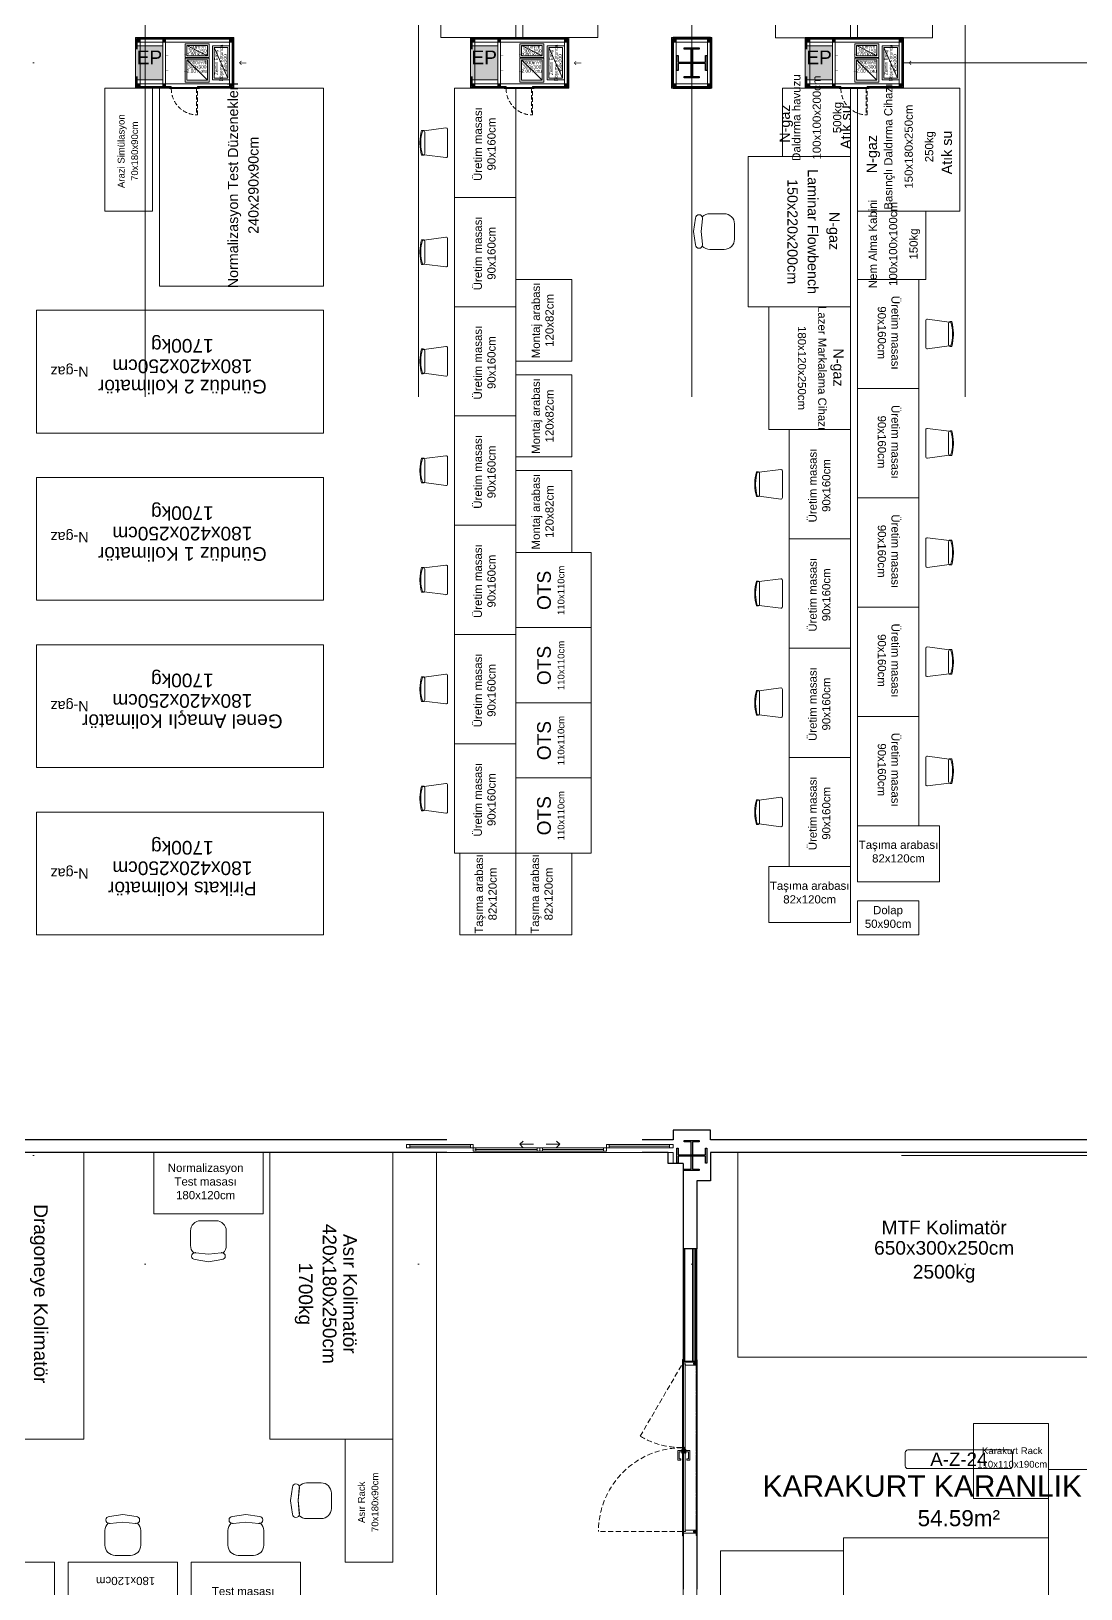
# Model space of a CAD drawing. Header units: centimetres. Extents: x 405464 to 563355, y 50011 to 66875.
# Drawn here: x 507421 to 508958, y 53285 to 55566 of the extents above; entities that cross this region are included whole.
import ezdxf
from ezdxf.enums import TextEntityAlignment as Align

# ---------------------------------------------------------------- set-up
doc = ezdxf.new("R2010")
doc.units = ezdxf.units.CM
for name, pattern in [('DASHDOT', [25.4, 12.7, -6.35, 0, -6.35]), ('DASHED2', [9.525, 6.35, -3.175]), ('HIDDEN', [9.525, 6.35, -3.175]), ('M00$0$HIDDEN', [0.375, 0.25, -0.125])]:
    doc.linetypes.add(name, pattern=pattern)
doc.layers.get('0').update_dxf_attribs({"lineweight": 9})
doc.layers.add('-MH_Ad', color=1, linetype='Continuous', lineweight=9, true_color=0xff0000)
doc.layers.add('DV_alçıpanel_duvar_yeni', color=1, linetype='Continuous', lineweight=20, true_color=0xff0000)
for name, color, linetype, lineweight in [('0-KRCN-MİMARİ-220526', 8, 'Continuous', 9), ('A_Aks', 30, 'DASHDOT', 9), ('A_celik', 1, 'Continuous', 25), ('A_Duvar-alçiplak', 3, 'Continuous', 30), ('A_Kapı Doğrama-Ex', 32, 'Continuous', 15), ('D_Alcipan_YL', 13, 'BATTING', 13), ('D_Aluminyum', 140, 'Continuous', 18), ('D_Merkez', 51, 'Continuous', 13), ('D_Profil', 155, 'Continuous', 15), ('M00$0$KP_Acilim', 201, 'M00$0$HIDDEN', 15), ('M00$0$KP_Aksesuar', 9, 'Continuous', 9), ('M00$0$Y_Hidden_[Gizli]', 9, 'M00$0$HIDDEN', 9), ('M00_Mahal_No$0$MH_Alan', 51, 'Continuous', 9), ('MH_Alan', 51, 'Continuous', 9), ('TF_Cihaz', 20, 'Continuous', 13), ('TF_Mobilya', 142, 'Continuous', 9)]:
    doc.layers.add(name, color=color, linetype=linetype, lineweight=lineweight)
doc.layers.add('Altyapı', color=1, linetype='Continuous')
doc.layers.add('TF_Cihaz_yazı', color=5, linetype='Continuous')
doc.styles.add('M00_Mahal_No$0$Kalin01', font='swissk.ttf')
doc.styles.add('M00_Mahal_No$0$Normal', font='swiss.ttf')
doc.styles.add('MP_KAPI_POZ', font='arial.ttf')
doc.styles.add('Normal', font='arial.ttf')
doc.linetypes.add('BATTING', pattern='A,0.0001,-0.1,[134,ltypeshp.shx,S=0.1,R=0,X=-0.1,Y=0],-0.2,[134,ltypeshp.shx,S=0.1,R=180,X=0.1,Y=0],-0.1', length=0.4001)

# ---------------------------------------------------------------- blocks, each defined once
blk = doc.blocks.new('a_aks')
at = {"layer": 'A_Aks', "color": 8, "ltscale": 200}
for p, q in [((3230, 5308), (3230, -831.1)), ((3630, 5308), (3630, -831.1)), ((4030, 5308), (4030, -831.1)), ((4430, 5308), (4430, -831.1)), ((-743.4, 3257), (12633.6, 3257)), ((-743.4, 1657), (12633.6, 1657))]:
    blk.add_line(p, q, dxfattribs=at)
blk = doc.blocks.new('mimari_yeni_durum')
at = {"layer": 'A_celik', "color": 8}
for points in [[(4008, 3246), (4008, 3268), (4010, 3268), (4010, 3258), (4050, 3258), (4050, 3268), (4052, 3268), (4052, 3246), (4050, 3246), (4050, 3256), (4010, 3256), (4010, 3246), (4008, 3246)], [(4019, 3279), (4041, 3279), (4041, 3277), (4031, 3277), (4031, 3237), (4041, 3237), (4041, 3235), (4019, 3235), (4019, 3237), (4029, 3237), (4029, 3277), (4019, 3277), (4019, 3279)], [(4008, 1646), (4008, 1668), (4010, 1668), (4010, 1658), (4050, 1658), (4050, 1668), (4052, 1668), (4052, 1646), (4050, 1646), (4050, 1656), (4010, 1656), (4010, 1646), (4008, 1646)], [(4019, 1679), (4041, 1679), (4041, 1677), (4031, 1677), (4031, 1637), (4041, 1637), (4041, 1635), (4019, 1635), (4019, 1637), (4029, 1637), (4029, 1677), (4019, 1677), (4019, 1679)]]:
    blk.add_lwpolyline(points, dxfattribs=at)
at = {"layer": 'A_Duvar-alçiplak', "color": 8}
for p, q in [((4057.5, 1694), (4002.5, 1694)), ((4002.5, 1694), (4002.5, 1680)), ((4057.5, 1680), (4057.5, 1694)), ((3671.6, 1680), (2857.5, 1680)), ((4002.5, 1680), (3957.6, 1680)), ((3671.6, 1661.5), (2857.5, 1661.5)), ((3995.5, 1661.5), (3957.6, 1661.5)), ((4017.5, 1645.5), (4017.5, 1520.5)), ((5199, 1661.5), (4057.5, 1661.5)), ((4057.5, 1661.5), (4057.5, 1620)), ((4037.5, 1620), (4037.5, 1520.5)), ((4057.5, 1620), (4037.5, 1620)), ((4017.5, 1355.5), (4017.5, 1022)), ((4037.5, 1355.5), (4037.5, 1022))]:
    blk.add_line(p, q, dxfattribs=at)
blk.add_lwpolyline([(4002.5, 3220), (4057.5, 3220), (4057.5, 3294), (4002.5, 3294)], close=True, dxfattribs=at)
for points in [[(5199, 1680), (4057.5, 1680)], [(4017.5, 1645.5), (3995.5, 1645.5), (3995.5, 1661.5)], [(4037.5, 1520.5), (4017.5, 1520.5)], [(4037.5, 1355.5), (4017.5, 1355.5)]]:
    blk.add_lwpolyline(points, dxfattribs=at)
at = {"layer": 'A_Kapı Doğrama-Ex', "color": 8}
for p, q in [((4017.5, 1520.5), (4037.5, 1520.5)), ((4017.5, 1355.5), (4037.5, 1355.5))]:
    blk.add_line(p, q, dxfattribs=at)
at = {"layer": 'A_Aks', "color": 8}
blk.add_blockref('a_aks', (0, 0), dxfattribs=at)
blk = doc.blocks.new('görüş_sis_üretim_alanı')
at = {"color": 8}
for p, q in [((1666.3, 1468.3), (1666.3, 1489.5)), ((1681.3, 1504.5), (1703.7, 1504.5)), ((1718.7, 1489.5), (1718.7, 1474.5)), ((1718.7, 1474.5), (1718.7, 1468.3)), ((1673, 1447.6), (1692.5, 1444.5)), ((1692.6, 1455.8), (1673.9, 1457.7)), ((1692.6, 1455.8), (1673.9, 1457.6)), ((1692.5, 1444.5), (1692.5, 1444.5)), ((1692.5, 1444.5), (1692.6, 1444.5)), ((1711.2, 1457.7), (1692.6, 1455.8)), ((1711.2, 1457.6), (1692.6, 1455.8)), ((1692.6, 1444.5), (1712.2, 1447.6)), ((1692.6, 1444.5), (1692.6, 1444.5)), ((1692.6, 1444.5), (1692.6, 1444.5)), ((1842.5, 1120.7), (1836.3, 1120.7)), ((1857.5, 1120.7), (1842.5, 1120.7)), ((1812.5, 1094.6), (1815.6, 1114.2)), ((1825.6, 1113.2), (1823.8, 1094.6)), ((1825.7, 1113.2), (1823.8, 1094.6)), ((1872.5, 1083.3), (1872.5, 1105.7)), ((1567.2, 1074.5), (1547.7, 1071.4)), ((1567.3, 1074.5), (1567.2, 1074.5)), ((1567.2, 1074.5), (1567.2, 1074.5)), ((1586.9, 1071.4), (1567.3, 1074.5)), ((1567.3, 1074.5), (1567.3, 1074.5)), ((1567.3, 1074.5), (1567.3, 1074.5)), ((1727.8, 1071.4), (1747.4, 1074.5)), ((1747.4, 1074.5), (1747.5, 1074.5)), ((1747.4, 1074.5), (1747.4, 1074.5)), ((1747.4, 1074.5), (1747.4, 1074.5)), ((1747.5, 1074.5), (1747.5, 1074.5)), ((1747.5, 1074.5), (1767.1, 1071.4)), ((1812.5, 1094.6), (1812.5, 1094.6)), ((1812.5, 1094.6), (1812.5, 1094.6)), ((1812.5, 1094.5), (1812.5, 1094.6)), ((1815.6, 1075), (1812.5, 1094.5)), ((1812.5, 1094.5), (1812.5, 1094.5)), ((1823.8, 1094.6), (1825.6, 1075.9)), ((1823.8, 1094.6), (1825.7, 1075.9)), ((1541.1, 1044.5), (1541.1, 1050.7)), ((1548.6, 1061.4), (1567.3, 1063.2)), ((1548.6, 1061.3), (1567.3, 1063.2)), ((1567.3, 1063.2), (1585.9, 1061.4)), ((1567.3, 1063.2), (1585.9, 1061.3)), ((1593.6, 1050.7), (1593.6, 1029.5)), ((1721.1, 1050.7), (1721.1, 1029.5)), ((1747.4, 1063.2), (1728.8, 1061.4)), ((1747.4, 1063.2), (1728.8, 1061.3)), ((1766.1, 1061.4), (1747.4, 1063.2)), ((1766.1, 1061.3), (1747.4, 1063.2)), ((1773.6, 1044.5), (1773.6, 1050.7)), ((1836.3, 1068.3), (1857.5, 1068.3)), ((1541.1, 1029.5), (1541.1, 1044.5)), ((1773.6, 1029.5), (1773.6, 1044.5)), ((1578.6, 1014.5), (1556.1, 1014.5)), ((1736.1, 1014.5), (1758.6, 1014.5))]:
    blk.add_line(p, q, dxfattribs=at)
for centre, start, end in [((1681.3, 1489.5), 90.0642, 180.0642), ((1703.7, 1489.5), 359.9358, 89.9358), ((1681.3, 1468.3), 179.953, 227.0107), ((1703.7, 1468.3), 313.2266, 0.0468), ((1836.3, 1105.7), 89.9532, 136.7734), ((1857.5, 1105.7), 0.0642, 90.0642), ((1836.3, 1083.3), 222.9893, 270.047), ((1857.5, 1083.3), 269.9358, 359.9358), ((1556.1, 1050.7), 133.2266, 180.0468), ((1578.6, 1050.7), 359.953, 47.0107), ((1736.1, 1050.7), 132.9893, 180.047), ((1758.6, 1050.7), 359.9532, 46.7734), ((1556.1, 1029.5), 179.9358, 269.9358), ((1578.6, 1029.5), 270.0642, 0.0642), ((1736.1, 1029.5), 179.9358, 269.9358), ((1758.6, 1029.5), 270.0642, 0.0642)]:
    blk.add_arc(centre, 15, start, end, dxfattribs=at)
at = {"color": 8, "extrusion": (0, 0, -1)}
for centre, major_axis, start_param, end_param in [((1673, 1452.7), (0, 5.07), -1.570796, 0), ((1673, 1452.7), (0, 5.07), 3.141593, 4.712389), ((1673, 1452.6), (0, 5.07), -0.386815, 0), ((1673, 1452.7), (0, 5.07), 0, 0.193216), ((1673, 1452.6), (0, 5.07), 0, 0.193216), ((1712.2, 1452.7), (0, -5.07), 2.948377, 3.141593), ((1712.2, 1452.6), (0, -5.07), 2.948377, 3.141593), ((1712.2, 1452.7), (0, -5.07), 3.141593, 4.712389), ((1712.2, 1452.6), (0, -5.07), -3.141593, -2.777625), ((1712.2, 1452.7), (0, -5.07), -1.570796, 0), ((1547.7, 1066.3), (0, 5.07), -1.570796, 0), ((1547.7, 1066.3), (0, 5.07), 3.141593, 4.712389), ((1547.7, 1066.4), (0, 5.07), -3.141593, -2.777625), ((1547.7, 1066.4), (0, 5.07), 2.948377, 3.141593), ((1547.7, 1066.3), (0, 5.07), 2.948377, 3.141593), ((1586.9, 1066.4), (0, -5.07), 0, 0.193216), ((1586.9, 1066.3), (0, -5.07), 0, 0.193216), ((1586.9, 1066.3), (0, -5.07), 3.141593, 4.712389), ((1586.9, 1066.3), (0, -5.07), -1.570796, 0), ((1586.9, 1066.4), (0, -5.07), -0.386815, 0)]:
    blk.add_ellipse(centre, major_axis=major_axis, ratio=0.992782, start_param=start_param, end_param=end_param, dxfattribs=at)
at = {"color": 8}
for centre, major_axis, start_param, end_param in [((1820.7, 1114.2), (-5.07, 0), -1.570796, 0), ((1820.7, 1114.2), (-5.07, 0), 3.141593, 4.712389), ((1820.6, 1114.2), (-5.07, 0), -3.141593, -2.777625), ((1820.6, 1114.2), (-5.07, 0), 2.948377, 3.141593), ((1820.7, 1114.2), (-5.07, 0), 2.948377, 3.141593), ((1820.7, 1075), (5.07, 0), 3.141593, 4.712389), ((1820.7, 1075), (5.07, 0), -1.570796, 0), ((1820.6, 1075), (5.07, 0), -0.386815, 0), ((1820.6, 1075), (5.07, 0), 0, 0.193216), ((1820.7, 1075), (5.07, 0), 0, 0.193216), ((1727.8, 1066.3), (0, -5.07), 3.141593, 4.712389), ((1727.8, 1066.3), (0, -5.07), -1.570796, 0), ((1727.8, 1066.4), (0, -5.07), -0.386815, 0), ((1727.8, 1066.4), (0, -5.07), 0, 0.193216), ((1727.8, 1066.3), (0, -5.07), 0, 0.193216), ((1767.1, 1066.4), (0, 5.07), 2.948377, 3.141593), ((1767.1, 1066.3), (0, 5.07), 2.948377, 3.141593), ((1767.1, 1066.3), (0, 5.07), -1.570796, 0), ((1767.1, 1066.3), (0, 5.07), 3.141593, 4.712389), ((1767.1, 1066.4), (0, 5.07), -3.141593, -2.777625)]:
    blk.add_ellipse(centre, major_axis=major_axis, ratio=0.992782, start_param=start_param, end_param=end_param, dxfattribs=at)
at = {"layer": 'TF_Cihaz', "color": 8}
for points in [[(1330, 1184.5), (1510, 1184.5), (1510, 1604.5), (1330, 1604.5)], [(1782.5, 1184.5), (1962.5, 1184.5), (1962.5, 1604.5), (1782.5, 1604.5)], [(3117.5, 1304.5), (3117.5, 1604.5), (2467.5, 1604.5), (2467.5, 1304.5)], [(2812.1, 1097.6), (2922.1, 1097.6), (2922.1, 1207.6), (2812.1, 1207.6)], [(1962.5, 1184.5), (1892.5, 1184.5), (1892.5, 1004.5), (1962.5, 1004.5)], [(2922.1, 740), (3122.1, 740), (3122.1, 1140), (2922.1, 1140)], [(2622.1, 740), (2922.1, 740), (2922.1, 1040), (2622.1, 1040)], [(2442.1, 841.2), (2622.1, 841.2), (2622.1, 1021.2), (2442.1, 1021.2)]]:
    blk.add_lwpolyline(points, close=True, dxfattribs=at)
at = {"layer": 'TF_Mobilya', "color": 8}
for points in [[(1772.5, 1514.5), (1772.5, 1604.5), (1612.5, 1604.5), (1612.5, 1514.5)], [(1467.4, 914.5), (1467.4, 1004.5), (1307.4, 1004.5), (1307.4, 914.5)], [(1487.4, 1004.5), (1487.4, 914.5), (1647.4, 914.5), (1647.4, 1004.5)], [(1827.4, 914.5), (1827.4, 1004.5), (1667.4, 1004.5), (1667.4, 914.5)]]:
    blk.add_lwpolyline(points, close=True, dxfattribs=at)
at = {"layer": 'TF_Cihaz_yazı', "color": 8, "style": 'MP_KAPI_POZ'}
for s, height, rotation, p in [('Dragoneye Kolimatör', 20, 270, (1447.3, 1397.5)), ('420x180x250cm', 20, 270, (1869.9, 1397.5)), ('Asır Kolimatör', 20, 270, (1899.8, 1397.5)), ('1700kg', 20, 270, (1834.9, 1397.5)), ('Asır Rack', 10, 90, (1916.5, 1092.2)), ('70x180x90cm', 10, 90, (1936.3, 1092.2))]:
    blk.add_text(s, height=height, rotation=rotation, dxfattribs=at).set_placement(p, align=Align.MIDDLE_CENTER)
for s, height, p in [('MTF Kolimatör', 20, (2769.3, 1494.7)), ('650x300x250cm', 20, (2769.3, 1464.8)), ('2500kg', 20, (2769.3, 1429.8)), ('Karakurt Rack', 10, (2869, 1167.8)), ('110x110x190cm', 10, (2869, 1147.9))]:
    blk.add_text(s, height=height, dxfattribs=at).set_placement(p, align=Align.MIDDLE_CENTER)
at = {"layer": 'TF_Mobilya', "color": 8, "style": 'MP_KAPI_POZ'}
for s, p in [('Normalizasyon', (1688.5, 1582)), ('Test masası', (1688.5, 1562)), ('180x120cm', (1688.5, 1542)), ('Test masası', (1743.3, 962))]:
    blk.add_text(s, height=12, dxfattribs=at).set_placement(p, align=Align.MIDDLE_CENTER)
blk.add_text('180x120cm', height=12, rotation=180, dxfattribs=at).set_placement((1571.4, 977), align=Align.MIDDLE_CENTER)
blk = doc.blocks.new('M00_Mahal_No$0$MHL')
at = {"color": 0, "linetype": 'ByBlock', "lineweight": -2}
blk.add_lwpolyline([(-100, -5), (-100, -30, 0.414214), (-95, -35), (95, -35, 0.414214), (100, -30), (100, -5, 0.414214), (95, 0), (-95, 0, 0.414214)], format="xyb", close=True, dxfattribs=at)
for tag, height, style, p in [('MAHALNO', 25, 'M00_Mahal_No$0$Kalin01', (0, -17.5)), ('MAHALADI', 40, 'M00_Mahal_No$0$Normal', (0, -67.5))]:
    blk.add_attdef(tag, text='', height=height, dxfattribs=dict(at, style=style)).set_placement(p, align=Align.MIDDLE_CENTER)
at = {"layer": 'M00_Mahal_No$0$MH_Alan', "style": 'M00_Mahal_No$0$Normal'}
blk.add_attdef('ALAN', text='', height=40, dxfattribs=at).set_placement((0, -127.5), align=Align.MIDDLE_CENTER)
blk = doc.blocks.new('A$C17b1b0ad')
at = {"layer": 'MH_Alan', "color": 8}
blk.add_lwpolyline([(3656.5, 88), (3656.5, 1645.5), (3656.5, 1645.5), (3656.5, 1661.5), (2857.5, 1661.5), (2857.5, 1632.8), (2802.5, 1632.8), (2802.5, 1661.5), (2272, 1661.5), (2272, 1271.5), (1702, 1271.5), (1702, 950)], dxfattribs=at)
for points in [[(3656.5, 77), (4003.5, 77), (4003.5, 88), (4017.5, 88), (4017.5, 1645.5), (4002.5, 1645.5), (4002.5, 1661.5), (3656.5, 1661.5), (3656.5, 88), (3656.5, 88)], [(4037.5, 797), (4807.5, 797), (4807.5, 1661.5), (4057.5, 1661.5), (4057.5, 1620), (4037.5, 1620)]]:
    blk.add_lwpolyline(points, close=True, dxfattribs=at)
at = {"layer": '-MH_Ad', "color": 8}
ref = blk.add_blockref('M00_Mahal_No$0$MHL', (4420.8, 1225.9), dxfattribs=dict(at, xscale=0.7839999999999999, yscale=0.7839999999999999, zscale=0.7839999999999999))
ref.add_attrib('MAHALNO', 'A-Z-24', dxfattribs={"layer": '0', "color": 0, "linetype": 'ByBlock', "lineweight": -2, "height": 19.6, "style": 'M00_Mahal_No$0$Kalin01'}).set_placement((4420.8, 1212.2), align=Align.MIDDLE_CENTER)
ref.add_attrib('MAHALADI', 'KARAKURT KARANLIK ODA', dxfattribs={"layer": '0', "color": 0, "linetype": 'ByBlock', "lineweight": -2, "height": 31.36, "style": 'M00_Mahal_No$0$Normal'}).set_placement((4420.8, 1173), align=Align.MIDDLE_CENTER)
ref.add_attrib('ALAN', '54.59m²', dxfattribs={"layer": 'M00_Mahal_No$0$MH_Alan', "height": 23.52, "style": 'M00_Mahal_No$0$Normal'}).set_placement((4420.8, 1126), align=Align.MIDDLE_CENTER)
blk = doc.blocks.new('sandalye')
at = {"color": 8, "linetype": 'HIDDEN', "ltscale": 5}
blk.add_line((-403, 12), (-403, -12), dxfattribs=at)
at = {"color": 8, "linetype": 'Continuous'}
for p, q in [((-356, 181), (-379, 181)), ((-366, 172), (-341, 175)), ((-341, 175), (-366, 172)), ((-24, 217), (-341, 175)), ((-333, -158), (-333, 158)), ((-333, 158), (-333, -158)), ((0, -196), (0, 196)), ((-379, -181), (-356, -181)), ((-341, -175), (-366, -172)), ((-366, -172), (-341, -175)), ((-341, -175), (-24, -217))]:
    blk.add_line(p, q, dxfattribs=at)
for centre, radius, start, end in [((276, 0), 679, 164.5563, 178.9655), ((222, 0), 613, 163.7398, 178.854), ((222, 0), 613, 163.7398, 178.854), ((-356, 158), 23, 48.6707, 90), ((-356, 158), 23, 0, 48.6707), ((-356, 158), 23, 0, 48.6707), ((-21, 196), 21.5, 360, 97.624), ((276, 0), 679, 181.0345, 195.4437), ((222, 0), 613, 181.146, 196.2602), ((222, 0), 613, 181.146, 196.2602), ((-356, -158), 23, 270, 311.3293), ((-356, -158), 23, 311.3293, 360), ((-356, -158), 23, 311.3293, 360), ((-21, -196), 21.5, 262.376, 0)]:
    blk.add_arc(centre, radius, start, end, dxfattribs=at)
at = {"color": 8, "linetype": 'HIDDEN', "ltscale": 5}
for centre, radius, start, end in [((276, 0), 679, 178.9655, 181.0345), ((276, 0), 679, 178.9655, 181.0345), ((222, 0), 613, 178.854, 181.146), ((222, 0), 613, 178.854, 181.146)]:
    blk.add_arc(centre, radius, start, end, dxfattribs=at)
blk = doc.blocks.new('A$C43b5bca2')
at = {"layer": 'Altyapı', "color": 8, "style": 'MP_KAPI_POZ'}
blk.add_text('N-gaz', height=15, rotation=90, dxfattribs=at).set_placement((-7.5, 27.9), align=Align.MIDDLE_CENTER)
blk = doc.blocks.new('*U123')
at = {"ltscale": 40}
blk.add_lwpolyline([(0, 0), (0, 4), (4, 4), (4, 0)], close=True, dxfattribs=at)
at = {"layer": 'D_Merkez', "ltscale": 0.015}
for points in [[(0, 0), (4, 4)], [(0, 4), (4, 0)]]:
    blk.add_lwpolyline(points, dxfattribs=at)
at = {"layer": 'D_Profil', "ltscale": 40}
blk.add_lwpolyline([(0.3, 0.3), (0.3, 3.7), (3.7, 3.7), (3.7, 0.3)], close=True, dxfattribs=at)
blk = doc.blocks.new('A$Cc0add5d6')
h = blk.add_hatch(color=252)
h.dxf.hatch_style = 1
h.paths.add_polyline_path([(-14, 12), (26, 12), (26, 62), (-14, 62)])
for points in [[(-14, 12), (26, 12), (26, 62), (-14, 62)], [(98.5, 12), (123.5, 12), (123.5, 62), (98.5, 62)], [(101, 14.5), (121, 14.5), (121, 59.5), (101, 59.5)]]:
    blk.add_lwpolyline(points, close=True)
for points, const_width in [([(34, 67.5), (30, 67.5), (30, 47.5), (34, 47.5)], 0.5), ([(34, 26.5), (30, 26.5), (30, 6.5), (34, 6.5)], 0.5), ([(140.8, 34.2), (138, 37), (140.8, 39.8)], 1), ([(148.1, 37), (138, 37)], 1)]:
    blk.add_lwpolyline(points, dxfattribs=dict(const_width=const_width))
at = {"ltscale": 10}
for points in [[(58.5, 65), (93.5, 65), (93.5, 45), (58.5, 45)], [(61, 62.5), (91, 62.5), (91, 47.5), (61, 47.5)], [(58.5, 44), (93.5, 44), (93.5, 9), (58.5, 9)], [(61, 41.5), (91, 41.5), (91, 11.5), (61, 11.5)]]:
    blk.add_lwpolyline(points, close=True, dxfattribs=at)
for points in [[(91, 47.5), (61, 62.5)], [(91, 11.5), (61, 41.5)]]:
    blk.add_lwpolyline(points, dxfattribs=at)
blk.add_lwpolyline([(101, 59.5), (121, 14.5)])
at = {"layer": 'D_Aluminyum'}
for points in [[(37.5, 2.5), (37.5, 0), (35.5, 0), (35.5, -0.7), (38.2, -0.7), (38.2, 2.5), (37.5, 2.5)], [(38.2, 0.8), (76.8, 0.8)], [(79.5, -0.7), (76.8, -0.7), (76.8, 2.5), (77.5, 2.5), (77.5, 0), (79.5, 0), (79.5, -0.7)], [(38.2, -0.7), (76.8, -0.7)]]:
    blk.add_lwpolyline(points, dxfattribs=at)
at = {"layer": 'D_Aluminyum', "linetype": 'DASHED2'}
blk.add_lwpolyline([(76.8, -0.7), (75.3, -0.7), (75.3, -39.3), (76.8, -39.3)], close=True, dxfattribs=at)
blk.add_arc((76.8, -0.7), 38.6, 180, 267.7746, dxfattribs=at)
at = {"layer": 'D_Profil'}
blk.add_lwpolyline([(-7.5, 6.5), (123.5, 6.5), (123.5, 67.5), (-7.5, 67.5)], close=True, dxfattribs=at)
for points in [[(26, 6.5), (26, 67.5)], [(30, 6.5), (30, 67.5)]]:
    blk.add_lwpolyline(points, dxfattribs=at)
at = {"layer": 'DV_alçıpanel_duvar_yeni'}
for points in [[(77.5, 0), (130, 0), (130, 74), (-14, 74), (-14, 57)], [(77.5, 1.2), (128.8, 1.2), (128.8, 72.8), (-12.8, 72.8), (-12.8, 57)], [(77.5, 2.5), (127.5, 2.5), (127.5, 71.5), (-11.5, 71.5), (-11.5, 57)], [(-14, 17), (-14, 0), (37.5, 0)], [(-12.8, 17), (-12.8, 1.2), (37.5, 1.2)], [(-11.5, 17), (-11.5, 2.5), (37.5, 2.5)], [(37.5, 2.5), (37.5, 0)], [(77.5, 2.5), (77.5, 0)]]:
    blk.add_lwpolyline(points, dxfattribs=at)
at = {"layer": 'D_Profil', "xscale": -1, "rotation": 180}
for p in [(-11.5, 71.5), (26, 71.5), (26, 6.5)]:
    blk.add_blockref('*U123', p, dxfattribs=at)
at = {"layer": 'D_Profil', "rotation": 180}
blk.add_blockref('*U123', (127.5, 71.5), dxfattribs=at)
at = {"layer": 'D_Profil'}
blk.add_blockref('*U123', (-11.5, 2.5), dxfattribs=at)
at = {"layer": 'D_Profil', "xscale": -1}
blk.add_blockref('*U123', (127.5, 2.5), dxfattribs=at)
at = {"style": 'Normal'}
for s, height, p in [('EP', 20, (-12.4, 35.1)), ('+2.00 Kotu', 5, (56.8, 46.7)), ('500m³/h', 5, (62.9, 58)), ('300x150', 5, (63.3, 52)), ('+2.00 Kotu', 5, (56.7, 22.6)), ('2000m³/h', 5, (61.7, 35)), ('300x300', 5, (62.9, 28.6))]:
    blk.add_text(s, height=height, dxfattribs=at).set_placement(p)
for s, p in [('Zemin Emiş', (106.8, 19.1)), ('Döşeme Kotunda', (113.7, 9.7)), ('450x200', (119.9, 22.9))]:
    blk.add_text(s, height=5, rotation=90, dxfattribs=at).set_placement(p)
blk = doc.blocks.new('duvarlar')
at = {"color": 8}
for points in [[(4016.3, 1352.2), (4016.3, 1358.2), (4017.5, 1358.2), (4017.5, 1352.2)], [(4016.3, 1229.2), (4020.3, 1229.2), (4020.3, 1352.2), (4016.3, 1352.2)], [(4036.5, 1351.6), (4032.5, 1351.6), (4032.5, 1352.8), (4036.5, 1352.8), (4036.5, 1354.2), (4017.5, 1354.2), (4017.5, 1352.2), (4020.8, 1352.2), (4020.8, 1351.7), (4020.3, 1351.7), (4020.3, 1350.2), (4036.5, 1350.2)], [(4036.5, 1352.8), (4036.5, 1357.6), (4037.7, 1357.6), (4037.7, 1351.6), (4032.5, 1351.6), (4032.5, 1352.8)], [(4016.3, 1229.2), (4020.3, 1229.2), (4020.3, 1106.2), (4016.3, 1106.2)], [(4016.3, 1106.2), (4016.3, 1100.2), (4017.5, 1100.2), (4017.5, 1106.2)], [(4020.3, 1106.7), (4020.3, 1108.2), (4036.5, 1108.2), (4036.5, 1106.8), (4032.5, 1106.8), (4032.5, 1105.6), (4036.5, 1105.6), (4036.5, 1104.2), (4017.5, 1104.2), (4017.5, 1106.2), (4020.8, 1106.2), (4020.8, 1106.7)], [(4036.5, 1105.6), (4036.5, 1100.8), (4037.7, 1100.8), (4037.7, 1106.8), (4032.5, 1106.8), (4032.5, 1105.6)]]:
    blk.add_lwpolyline(points, close=True, dxfattribs=at)
at = {"layer": 'D_Alcipan_YL', "color": 8, "linetype": 'BATTING', "ltscale": 4}
blk.add_line((4033, 1520.5), (4033, 1355.5), dxfattribs=at)
at = {"layer": 'D_Aluminyum', "color": 8}
for p, q in [((3617.5, 1673.2), (3612.5, 1673.2)), ((3612.5, 1673.2), (3612.5, 1668.2)), ((3612.5, 1668.2), (3617.5, 1668.2)), ((3617.5, 1673.2), (3710, 1673.2)), ((3617.5, 1668.2), (3617.5, 1673.2)), ((3617.5, 1670.7), (3706, 1670.7)), ((3710, 1668.2), (3617.5, 1668.2)), ((3706, 1668.2), (3706, 1673.2)), ((3710, 1668.2), (3706, 1668.2)), ((3710, 1673.2), (3710, 1668.2)), ((3710, 1668.2), (3807.5, 1668.2)), ((3710, 1663.2), (3710, 1668.2)), ((3710, 1668.2), (3714, 1668.2)), ((3712.7, 1665.7), (3803.5, 1665.7)), ((3714, 1668.2), (3714, 1663.2)), ((3778.2, 1673.4), (3783, 1678.2)), ((3798.3, 1673.4), (3778.2, 1673.4)), ((3778.2, 1673.4), (3782.8, 1668.8)), ((3803.5, 1663.2), (3803.5, 1668.2)), ((3807.5, 1668.2), (3807.5, 1663.2)), ((3905, 1668.2), (3807.5, 1668.2)), ((3807.5, 1668.2), (3807.5, 1663.2)), ((3807.5, 1668.2), (3811.5, 1668.2)), ((3811.5, 1668.2), (3811.5, 1663.2)), ((3811.5, 1665.7), (3901, 1665.7)), ((3816.7, 1673.4), (3836.8, 1673.4)), ((3836.8, 1673.4), (3832, 1678.2)), ((3836.8, 1673.4), (3832.2, 1668.8)), ((3901, 1663.2), (3901, 1668.2)), ((3905, 1673.2), (3905, 1668.2)), ((3905, 1673.2), (3997.5, 1673.2)), ((3905, 1673.2), (3909, 1673.2)), ((3905, 1663.2), (3905, 1668.2)), ((3905, 1668.2), (3997.5, 1668.2)), ((3909, 1673.2), (3909, 1668.2)), ((3909, 1670.7), (3997.5, 1670.7)), ((4002.5, 1673.2), (3997.5, 1673.2)), ((3997.5, 1673.2), (3997.5, 1668.2)), ((3997.5, 1668.2), (4002.5, 1668.2)), ((4002.5, 1668.2), (4002.5, 1673.2)), ((4002.5, 1668.2), (4002.5, 1673.2)), ((3807.5, 1663.2), (3710, 1663.2)), ((3807.5, 1663.2), (3803.5, 1663.2)), ((3807.5, 1663.2), (3905, 1663.2)), ((3905, 1663.2), (3901, 1663.2))]:
    blk.add_line(p, q, dxfattribs=at)
at = {"layer": 'D_Profil'}
blk.add_lwpolyline([(4007, 3226.5), (4053, 3226.5), (4053, 3287.5), (4007, 3287.5)], close=True, dxfattribs=at)
at = {"layer": 'DV_alçıpanel_duvar_yeni', "color": 8}
for p, q in [((4017.5, 1520.5), (4037.5, 1520.5)), ((4017.5, 1355.5), (4017.5, 1520.5)), ((4018.7, 1355.5), (4018.7, 1520.5)), ((4020, 1355.5), (4020, 1520.5)), ((4031, 1520.5), (4031, 1355.5)), ((4035, 1520.5), (4035, 1355.5)), ((4036.2, 1520.5), (4036.2, 1355.5)), ((4037.5, 1520.5), (4037.5, 1355.5)), ((4037.5, 1355.5), (4017.5, 1355.5))]:
    blk.add_line(p, q, dxfattribs=at)
at = {"layer": 'DV_alçıpanel_duvar_yeni'}
for points in [[(4000.5, 3294), (4059.5, 3294), (4059.5, 3220), (4000.5, 3220)], [(4001.8, 3292.8), (4058.3, 3292.8), (4058.3, 3221.3), (4001.8, 3221.3)], [(4003, 3291.5), (4057, 3291.5), (4057, 3222.5), (4003, 3222.5)]]:
    blk.add_lwpolyline(points, close=True, dxfattribs=at)
at = {"layer": 'M00$0$KP_Acilim', "color": 8, "ltscale": 30}
for points in [[(3954.5, 1245.9), (4016.3, 1352.2)], [(4016.3, 1106.2), (3893.3, 1106.2)]]:
    blk.add_lwpolyline(points, dxfattribs=at)
for centre, start, end in [((4016.3, 1352.2), 239.8487, 270), ((4016.3, 1106.2), 90, 180)]:
    blk.add_arc(centre, 123, start, end, dxfattribs=at)
at = {"layer": 'M00$0$KP_Aksesuar', "color": 8}
for points in [[(4015.5, 1225), (4009.5, 1225), (4009.5, 1211), (4014.1, 1211), (4014.1, 1213), (4011.5, 1213), (4011.5, 1223), (4015.5, 1223)], [(4016.3, 1226.7), (4015.5, 1226.7), (4015.5, 1221.3), (4016.3, 1221.3)], [(4017.6, 1221.1), (4017.6, 1229.5)], [(4018.3, 1221.1), (4017.6, 1221.1)], [(4017.7, 1229.5), (4017.7, 1230.6), (4018, 1230.6), (4018.9, 1229.7), (4018.9, 1229.5)], [(4018.3, 1221.1), (4019, 1221.1)], [(4019, 1221.1), (4019, 1229.5)], [(4020.3, 1226.7), (4021.1, 1226.7), (4021.1, 1221.3), (4020.3, 1221.3)], [(4021.1, 1225), (4027.1, 1225), (4027.1, 1211), (4022.5, 1211), (4022.5, 1213), (4025.1, 1213), (4025.1, 1223), (4021.1, 1223)]]:
    blk.add_lwpolyline(points, dxfattribs=at)
blk.add_lwpolyline([(4017.1, 1229.5), (4019.5, 1229.5), (4019.5, 1229.2), (4017.1, 1229.2)], close=True, dxfattribs=at)
at = {"layer": 'M00$0$Y_Hidden_[Gizli]', "color": 8}
for points in [[(4036.5, 1350.2), (4036.5, 1108.2)], [(4037.7, 1106.8), (4037.7, 1351.6)]]:
    blk.add_lwpolyline(points, dxfattribs=at)
for p in [(3230, 3220), (3720, 3220), (4210, 3220)]:
    blk.add_blockref('A$Cc0add5d6', p)
at = {"layer": 'D_Profil', "rotation": 180}
for p in [(4007, 3291.5), (4057, 3291.5)]:
    blk.add_blockref('*U123', p, dxfattribs=at)
at = {"layer": 'D_Profil', "xscale": -1}
for p in [(4007, 3222.5), (4057, 3222.5)]:
    blk.add_blockref('*U123', p, dxfattribs=at)
blk = doc.blocks.new('A$C9e52caec')
at = {"color": 8}
for p, q in [((4062.5, 3036.2), (4056.3, 3036.2)), ((4077.5, 3036.2), (4062.5, 3036.2)), ((4032.5, 3010.1), (4035.6, 3029.7)), ((4045.6, 3028.7), (4043.8, 3010.1)), ((4045.7, 3028.7), (4043.8, 3010.1)), ((4092.5, 2998.8), (4092.5, 3021.2)), ((4032.5, 3010.1), (4032.5, 3010.1)), ((4032.5, 3010.1), (4032.5, 3010.1)), ((4032.5, 3010), (4032.5, 3010.1)), ((4035.6, 2990.5), (4032.5, 3010)), ((4032.5, 3010), (4032.5, 3010)), ((4043.8, 3010.1), (4045.6, 2991.4)), ((4043.8, 3010.1), (4045.7, 2991.4)), ((4056.3, 2983.8), (4077.5, 2983.8))]:
    blk.add_line(p, q, dxfattribs=at)
for centre, start, end in [((4056.3, 3021.2), 89.9532, 136.7734), ((4077.5, 3021.2), 0.0642, 90.0642), ((4056.3, 2998.8), 222.9893, 270.047), ((4077.5, 2998.8), 269.9358, 359.9358)]:
    blk.add_arc(centre, 15, start, end, dxfattribs=at)
for centre, major_axis, start_param, end_param in [((4040.7, 3029.7), (-5.07, 0), -1.570796, 0), ((4040.7, 3029.7), (-5.07, 0), 3.141593, 4.712389), ((4040.6, 3029.7), (-5.07, 0), -3.141593, -2.777625), ((4040.6, 3029.7), (-5.07, 0), 2.948377, 3.141593), ((4040.7, 3029.7), (-5.07, 0), 2.948377, 3.141593), ((4040.7, 2990.5), (5.07, 0), 3.141593, 4.712389), ((4040.7, 2990.5), (5.07, 0), -1.570796, 0), ((4040.6, 2990.5), (5.07, 0), -0.386815, 0), ((4040.6, 2990.5), (5.07, 0), 0, 0.193216), ((4040.7, 2990.5), (5.07, 0), 0, 0.193216)]:
    blk.add_ellipse(centre, major_axis=major_axis, ratio=0.992782, start_param=start_param, end_param=end_param, dxfattribs=at)
at = {"layer": 'TF_Cihaz', "color": 8}
for points in [[(3772.5, 3294), (3772.5, 3404), (3662.5, 3404), (3662.5, 3294)], [(3892.5, 3294), (3892.5, 3404), (3782.5, 3404), (3782.5, 3294)], [(4262.5, 3293.5), (4262.5, 3403.5), (4152.5, 3403.5), (4152.5, 3293.5)], [(4382.5, 3293.5), (4382.5, 3403.5), (4272.5, 3403.5), (4272.5, 3293.5)], [(3240.8, 3220), (3170.8, 3220), (3170.8, 3040), (3240.8, 3040)], [(3490.8, 3220), (3250.8, 3220), (3250.8, 2930), (3490.8, 2930)], [(4262.5, 3120), (4262.5, 3220), (4162.5, 3220), (4162.5, 3120)], [(4272.5, 3040), (4422.5, 3040), (4422.5, 3220), (4272.5, 3220)], [(4112.5, 2900), (4262.5, 2900), (4262.5, 3120), (4112.5, 3120)], [(4372.5, 2940), (4372.5, 3040), (4272.5, 3040), (4272.5, 2940)], [(4142.5, 2900), (4142.5, 2720), (4262.5, 2720), (4262.5, 2900)], [(3490.8, 2715), (3490.8, 2895), (3070.8, 2895), (3070.8, 2715)], [(3490.8, 2470), (3490.8, 2650), (3070.8, 2650), (3070.8, 2470)], [(3882.5, 2430), (3882.5, 2540), (3772.5, 2540), (3772.5, 2430)], [(3882.5, 2320), (3882.5, 2430), (3772.5, 2430), (3772.5, 2320)], [(3490.8, 2225), (3490.8, 2405), (3070.8, 2405), (3070.8, 2225)], [(3882.5, 2210), (3882.5, 2320), (3772.5, 2320), (3772.5, 2210)], [(3882.5, 2100), (3882.5, 2210), (3772.5, 2210), (3772.5, 2100)], [(3490.8, 1980), (3490.8, 2160), (3070.8, 2160), (3070.8, 1980)]]:
    blk.add_lwpolyline(points, close=True, dxfattribs=at)
at = {"layer": 'TF_Mobilya', "color": 8}
for points in [[(3772.5, 3220), (3682.5, 3220), (3682.5, 3060), (3772.5, 3060)], [(3772.5, 3060), (3682.5, 3060), (3682.5, 2900), (3772.5, 2900)], [(3854.5, 2820), (3854.5, 2940), (3772.5, 2940), (3772.5, 2820)], [(4272.5, 2780), (4362.5, 2780), (4362.5, 2940), (4272.5, 2940)], [(3772.5, 2900), (3682.5, 2900), (3682.5, 2740), (3772.5, 2740)], [(3854.5, 2680), (3854.5, 2800), (3772.5, 2800), (3772.5, 2680)], [(4272.5, 2620), (4362.5, 2620), (4362.5, 2780), (4272.5, 2780)], [(3772.5, 2740), (3682.5, 2740), (3682.5, 2580), (3772.5, 2580)], [(4262.5, 2720), (4172.5, 2720), (4172.5, 2560), (4262.5, 2560)], [(3854.5, 2540), (3854.5, 2660), (3772.5, 2660), (3772.5, 2540)], [(4272.5, 2460), (4362.5, 2460), (4362.5, 2620), (4272.5, 2620)], [(3772.5, 2580), (3682.5, 2580), (3682.5, 2420), (3772.5, 2420)], [(4262.5, 2560), (4172.5, 2560), (4172.5, 2400), (4262.5, 2400)], [(4272.5, 2300), (4362.5, 2300), (4362.5, 2460), (4272.5, 2460)], [(3772.5, 2420), (3682.5, 2420), (3682.5, 2260), (3772.5, 2260)], [(4262.5, 2400), (4172.5, 2400), (4172.5, 2240), (4262.5, 2240)], [(4272.5, 2140), (4362.5, 2140), (4362.5, 2300), (4272.5, 2300)], [(3772.5, 2260), (3682.5, 2260), (3682.5, 2100), (3772.5, 2100)], [(4262.5, 2240), (4172.5, 2240), (4172.5, 2080), (4262.5, 2080)], [(4272.5, 2058), (4392.5, 2058), (4392.5, 2140), (4272.5, 2140)], [(3772.5, 1980), (3772.5, 2100), (3690.5, 2100), (3690.5, 1980)], [(3854.5, 1980), (3854.5, 2100), (3772.5, 2100), (3772.5, 1980)], [(4142.5, 1998), (4262.5, 1998), (4262.5, 2080), (4142.5, 2080)], [(4362.5, 1980), (4362.5, 2030), (4272.5, 2030), (4272.5, 1980)]]:
    blk.add_lwpolyline(points, close=True, dxfattribs=at)
at = {"layer": '-MH_Ad', "color": 8}
blk.add_blockref('A$C17b1b0ad', (0, 0), dxfattribs=at)
at = {"color": 8}
blk.add_blockref('mimari_yeni_durum', (0, 0), dxfattribs=at)
at = {"xscale": -0.1000000000000003, "yscale": 0.1000000000000003, "zscale": 0.1000000000000002, "rotation": 180}
for p in [(3672.5, 3140), (3672.5, 2980), (4162.5, 2640), (4162.5, 2480), (3672.5, 2340), (4162.5, 2320), (4162.5, 2160)]:
    blk.add_blockref('sandalye', p, dxfattribs=at)
at = {"xscale": -0.1000000000000001, "yscale": 0.1000000000000001, "zscale": 0.1}
for p in [(4372.5, 2860), (4372.5, 2700), (4372.5, 2540), (4372.5, 2380), (4372.5, 2220)]:
    blk.add_blockref('sandalye', p, dxfattribs=at)
at = {"color": 8, "xscale": -0.1000000000000003, "yscale": 0.1000000000000003, "zscale": 0.1000000000000002, "rotation": 180}
for p in [(3672.5, 2820), (3672.5, 2660), (3672.5, 2500), (3672.5, 2180)]:
    blk.add_blockref('sandalye', p, dxfattribs=at)
at = {"layer": 'Altyapı', "color": 8}
for p in [(4173.5, 3140.2), (4300.9, 3095.5)]:
    blk.add_blockref('A$C43b5bca2', p, dxfattribs=at)
for p, rotation in [((4237.2, 2838.9), 180), ((3147.2, 2812.4), 90.00000000000001), ((3147.2, 2570), 90.00000000000001), ((3147.2, 2322.4), 90.00000000000001), ((3147.2, 2077.4), 90.00000000000001)]:
    blk.add_blockref('A$C43b5bca2', p, dxfattribs=dict(at, rotation=rotation))
at = {"layer": 'TF_Mobilya', "color": 8}
blk.add_blockref('görüş_sis_üretim_alanı', (1630, 57), dxfattribs=at)
at = {"layer": 'Altyapı', "color": 8, "style": 'MP_KAPI_POZ'}
for s, rotation, p in [('Atık su', 90, (4255.4, 3162.9)), ('Atık su', 90, (4403.2, 3125.8)), ('N-gaz', 270, (4238.7, 3010.8))]:
    blk.add_text(s, height=15, rotation=rotation, dxfattribs=at).set_placement(p, align=Align.MIDDLE_CENTER)
at = {"layer": 'TF_Cihaz_yazı', "color": 8, "style": 'MP_KAPI_POZ'}
for s, height, rotation, p in [('Daldırma havuzu', 12, 90, (4183, 3176.9)), ('Normalizasyon Test Düzenekleri', 15, 90, (3358.5, 3077.8)), ('100x100x200cm', 12, 90, (4212.8, 3176.9)), ('Basınçlı Daldırma Cihazı', 12, 90, (4317.6, 3134.3)), ('500kg', 12, 90, (4242.8, 3176.9)), ('150x180x250cm', 12, 90, (4347.4, 3134.3)), ('Arazi Simülasyon', 10, 90, (3194.8, 3127.7)), ('70x180x90cm', 10, 90, (3214.6, 3127.7)), ('250kg', 12, 90, (4377.4, 3134.3)), ('240x290x90cm', 15, 90, (3388.4, 3077.8)), ('150x220x200cm', 15, 270, (4177.4, 3009.9)), ('Laminar Flowbench', 15, 270, (4207.2, 3009.9)), ('Nem Alma Kabini', 12, 90, (4294.8, 2991.8)), ('100x100x100cm', 12, 90, (4324.6, 2991.8)), ('150kg', 12, 90, (4354.6, 2991.8)), ('Lazer Markalama Cihazı', 12, 270, (4221, 2810.2)), ('1700kg', 20, 180, (3284.4, 2842.7)), ('180x120x250cm', 12, 270, (4191.2, 2810.2)), ('180x420x250cm', 20, 180, (3284.4, 2812.7)), ('Gündüz 2 Kolimatör', 20, 180, (3284.4, 2782.9)), ('1700kg', 20, 180, (3284.4, 2597.7)), ('180x420x250cm', 20, 180, (3284.4, 2567.7)), ('Gündüz 1 Kolimatör', 20, 180, (3284.4, 2537.9)), ('OTS', 20, 90, (3813.7, 2484.6)), ('110x110cm', 10, 90, (3838.6, 2484.6)), ('OTS', 20, 90, (3813.7, 2374.6)), ('110x110cm', 10, 90, (3838.6, 2374.6)), ('1700kg', 20, 180, (3284.4, 2352.7)), ('180x420x250cm', 20, 180, (3284.4, 2322.7)), ('Genel Amaçlı Kolimatör', 20, 180, (3284.4, 2292.9)), ('OTS', 20, 90, (3813.7, 2264.6)), ('110x110cm', 10, 90, (3838.6, 2264.6)), ('OTS', 20, 90, (3813.7, 2154.6)), ('110x110cm', 10, 90, (3838.6, 2154.6)), ('1700kg', 20, 180, (3284.4, 2107.7)), ('180x420x250cm', 20, 180, (3284.4, 2077.7)), ('Pirikats Kolimatör', 20, 180, (3284.4, 2047.9))]:
    blk.add_text(s, height=height, rotation=rotation, dxfattribs=at).set_placement(p, align=Align.MIDDLE_CENTER)
at = {"layer": 'TF_Mobilya', "color": 8, "style": 'MP_KAPI_POZ'}
for s, rotation, p in [('Üretim masası', 90, (3716.8, 3138.1)), ('90x160cm', 90, (3736.8, 3138.1)), ('Üretim masası', 90, (3716.8, 2978.1)), ('90x160cm', 90, (3736.8, 2978.1)), ('Montaj arabası', 90, (3801.7, 2879.9)), ('120x82cm', 90, (3821.7, 2879.9)), ('90x160cm', 270, (4308.2, 2861.9)), ('Üretim masası', 270, (4328.2, 2861.9)), ('Üretim masası', 90, (3716.8, 2818.1)), ('90x160cm', 90, (3736.8, 2818.1)), ('Montaj arabası', 90, (3801.7, 2739.9)), ('120x82cm', 90, (3821.7, 2739.9)), ('90x160cm', 270, (4308.2, 2701.9)), ('Üretim masası', 270, (4328.2, 2701.9)), ('Üretim masası', 90, (3716.8, 2658.1)), ('90x160cm', 90, (3736.8, 2658.1)), ('Üretim masası', 90, (4206.8, 2638.1)), ('90x160cm', 90, (4226.8, 2638.1)), ('Montaj arabası', 90, (3801.7, 2599.9)), ('120x82cm', 90, (3821.7, 2599.9)), ('90x160cm', 270, (4308.2, 2541.9)), ('Üretim masası', 270, (4328.2, 2541.9)), ('Üretim masası', 90, (3716.8, 2498.1)), ('90x160cm', 90, (3736.8, 2498.1)), ('Üretim masası', 90, (4206.8, 2478.1)), ('90x160cm', 90, (4226.8, 2478.1)), ('90x160cm', 270, (4308.2, 2381.9)), ('Üretim masası', 270, (4328.2, 2381.9)), ('Üretim masası', 90, (3716.8, 2338.1)), ('90x160cm', 90, (3736.8, 2338.1)), ('Üretim masası', 90, (4206.8, 2318.1)), ('90x160cm', 90, (4226.8, 2318.1)), ('90x160cm', 270, (4308.2, 2221.9)), ('Üretim masası', 270, (4328.2, 2221.9)), ('Üretim masası', 90, (3716.8, 2178.1)), ('90x160cm', 90, (3736.8, 2178.1)), ('Üretim masası', 90, (4206.8, 2158.1)), ('90x160cm', 90, (4226.8, 2158.1)), ('Taşıma arabası', 90, (3718.4, 2040)), ('82x120cm', 90, (3738.4, 2040)), ('Taşıma arabası', 90, (3800.4, 2040)), ('82x120cm', 90, (3820.4, 2040))]:
    blk.add_text(s, height=12, rotation=rotation, dxfattribs=at).set_placement(p, align=Align.MIDDLE_CENTER)
for s, p in [('Taşıma arabası', (4332.5, 2112.1)), ('82x120cm', (4332.5, 2092.1)), ('Taşıma arabası', (4202.5, 2052.1)), ('82x120cm', (4202.5, 2032.1)), ('Dolap', (4317.2, 2016.4)), ('50x90cm', (4317.2, 1996.4))]:
    blk.add_text(s, height=12, dxfattribs=at).set_placement(p, align=Align.MIDDLE_CENTER)
blk.add_blockref('duvarlar', (0, 0))

msp = doc.modelspace()

# ---------------------------------------------------------------- block references
at = {"layer": '0-KRCN-MİMARİ-220526', "rotation": 359.999999999997}
msp.add_blockref('A$C9e52caec', (504358.3, 52262.4, 74), dxfattribs=at)

doc.saveas('drawing.dxf')
